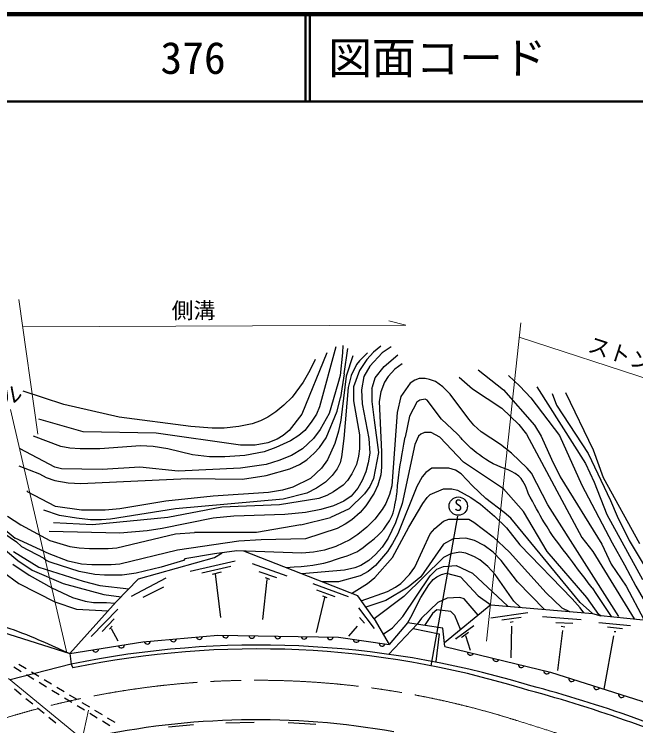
# Model space of a CAD drawing. Units: millimetres, scale not verified. Extents: x 40000 to 680000, y 20000 to 380000.
# Drawn here: x 84391 to 155610, y 298490 to 380000 of the extents above; entities that cross this region are included whole.
import ezdxf
from ezdxf.enums import TextEntityAlignment as Align

# ---------------------------------------------------------------- set-up
doc = ezdxf.new("R2010")
doc.units = ezdxf.units.MM
doc.header["$LTSCALE"] = 1000
doc.linetypes.add('CHAIN', pattern=[18.5, 12, -1.5, 3.5, -1.5])
for name, color, linetype, lineweight in [('M-BGD', 7, 'Continuous', 25), ('M-BMK', 2, 'CHAIN', 13), ('M-STR-HTXT', 7, 'Continuous', 13), ('M-STR-STRI', 7, 'Continuous', 13), ('M-TTL', 2, 'Continuous', 140), ('M-TTL-LINE', 7, 'Continuous', 50)]:
    doc.layers.add(name, color=color, linetype=linetype, lineweight=lineweight)
doc.layers.add('M-TTL-TXT', color=7, linetype='Continuous')
doc.styles.add('ＭＳ ゴシック', font='')
doc.styles.get('ＭＳ ゴシック').set_extended_font_data('MS Gothic')

msp = doc.modelspace()

# ---------------------------------------------------------------- linework, layer by layer
at = {"layer": 'M-BGD'}
for p, q in [((121227, 341898), (119364, 335040)), ((122028, 342035), (121990, 341194)), ((122186, 338814), (122616, 341718)), ((126391, 341983), (125545, 341306)), ((127577, 341898), (126561, 341221)), ((120211, 341221), (117332, 334194)), ((121990, 341194), (121735, 338596)), ((123174, 340882), (122415, 338537)), ((124867, 341221), (123936, 340290)), ((125545, 341306), (124783, 340459)), ((126561, 341221), (125121, 339697)), ((118856, 340459), (118263, 339189)), ((123936, 340290), (123597, 339866)), ((124783, 340459), (123936, 339189)), ((128847, 339951), (128000, 339358)), ((118263, 339189), (117501, 337834)), ((123597, 339866), (123005, 338596)), ((123936, 339189), (123259, 337326)), ((125121, 339697), (124444, 338512)), ((128000, 339358), (127238, 338512)), ((137567, 339274), (140446, 336988)), ((121735, 338596), (121481, 337665)), ((122186, 338814), (121776, 336091)), ((122415, 338537), (121819, 333516)), ((123005, 338596), (122666, 337242)), ((124444, 338512), (124190, 336988)), ((127238, 338512), (126815, 337834)), ((135366, 338427), (136890, 337072)), ((141039, 338596), (142309, 337411)), ((117501, 337834), (116231, 336141)), ((121481, 337665), (120465, 334278)), ((126815, 337834), (126391, 336734)), ((129778, 337750), (128677, 336226)), ((130286, 338088), (129778, 337750)), ((130794, 338258), (130286, 338088)), ((131471, 338258), (130794, 338258)), ((131979, 338173), (131471, 338258)), ((132657, 337919), (131979, 338173)), ((133503, 337326), (132657, 337919)), ((90069, 335294), (85413, 336818)), ((122666, 337242), (122158, 331400)), ((123259, 337326), (123259, 335718)), ((124190, 336988), (124275, 335379)), ((125375, 337157), (125375, 335633)), ((126391, 336734), (126222, 335633)), ((134350, 336480), (133503, 337326)), ((136890, 337072), (140277, 334871)), ((140446, 336988), (144002, 332924)), ((142309, 337411), (143579, 336056)), ((144256, 337326), (149844, 328521)), ((147558, 336649), (150732, 330104)), ((116231, 336141), (115300, 335210)), ((121396, 334532), (121776, 336091)), ((128677, 336226), (128254, 334363)), ((131471, 335887), (130879, 335802)), ((131725, 335802), (131471, 335887)), ((136467, 333601), (134350, 336480)), ((143579, 336056), (146881, 331738)), ((146034, 336564), (146542, 335210)), ((96419, 333855), (90069, 335294)), ((115300, 335210), (114369, 334448)), ((119364, 335040), (119025, 334194)), ((123259, 335718), (123936, 331823)), ((124275, 335379), (125037, 331400)), ((125375, 335633), (125629, 333516)), ((126222, 335633), (126476, 329876)), ((130540, 335548), (129693, 333940)), ((130879, 335802), (130540, 335548)), ((133334, 333601), (131725, 335802)), ((146542, 335210), (150157, 329680)), ((114369, 334448), (113437, 333855)), ((117332, 334194), (115893, 332331)), ((119025, 334194), (118433, 333262)), ((120465, 334278), (119449, 332416)), ((120126, 331484), (121396, 334532)), ((128254, 334363), (127661, 325981)), ((140277, 334871), (142224, 333008)), ((92271, 332162), (87191, 333601)), ((104632, 332754), (96419, 333855)), ((112591, 333432), (111659, 333093)), ((113437, 333855), (112591, 333432)), ((121819, 333516), (121565, 332246)), ((125629, 333516), (126137, 329791)), ((129693, 333940), (129185, 331569)), ((135197, 331908), (133334, 333601)), ((137059, 332924), (136467, 333601)), ((107087, 332585), (104632, 332754)), ((108442, 332585), (107087, 332585)), ((110135, 332754), (108442, 332585)), ((111659, 333093), (110135, 332754)), ((118433, 333262), (117671, 332331)), ((137906, 332162), (137059, 332924)), ((142224, 333008), (143071, 331908)), ((144002, 332924), (144764, 331654)), ((100653, 331992), (92271, 332162)), ((110305, 330638), (100653, 331992)), ((115893, 332331), (115215, 331738)), ((117671, 332331), (116993, 331738)), ((119449, 332416), (118687, 331400)), ((121565, 332246), (121142, 330807)), ((123936, 331823), (123936, 330214)), ((130963, 331908), (130709, 331654)), ((131387, 332077), (130963, 331908)), ((132149, 332077), (131387, 332077)), ((133165, 331569), (132149, 332077)), ((140107, 330722), (137906, 332162)), ((143071, 331908), (149421, 320054)), ((89731, 330468), (86598, 331654)), ((114538, 331315), (113437, 330892)), ((116062, 331146), (114369, 330384)), ((115215, 331738), (114538, 331315)), ((116993, 331738), (116062, 331146)), ((118687, 331400), (117417, 330214)), ((119364, 330384), (120126, 331484)), ((122158, 331400), (121904, 329283)), ((125037, 331400), (125121, 329706)), ((130709, 331654), (130286, 330722)), ((135874, 328690), (133165, 331569)), ((144764, 331654), (145949, 329029)), ((146881, 331738), (149421, 326066)), ((89053, 328098), (85074, 330214)), ((90747, 330299), (89731, 330468)), ((91932, 330214), (90747, 330299)), ((94218, 330214), (91932, 330214)), ((98875, 330553), (94218, 330214)), ((100314, 330468), (98875, 330553)), ((102007, 330214), (100314, 330468)), ((104801, 329537), (102007, 330214)), ((111998, 330638), (110305, 330638)), ((113437, 330892), (111998, 330638)), ((114369, 330384), (113014, 329876)), ((117417, 330214), (116147, 329452)), ((118771, 329706), (119364, 330384)), ((121142, 330807), (120295, 328944)), ((123936, 330214), (123851, 329368)), ((130286, 330722), (128847, 323949)), ((141377, 329706), (140107, 330722)), ((106749, 329283), (104801, 329537)), ((110813, 329452), (108527, 329283)), ((113014, 329876), (110813, 329452)), ((116147, 329452), (114707, 328860)), ((117925, 328944), (118771, 329706)), ((123851, 329368), (123597, 328436)), ((125121, 329706), (124952, 328606)), ((126137, 329791), (125545, 326828)), ((126476, 329876), (126476, 328098)), ((143155, 328013), (141377, 329706)), ((150157, 329680), (152723, 324288)), ((150732, 330104), (151876, 326912)), ((108527, 329283), (106749, 329283)), ((114707, 328860), (113268, 328436)), ((117078, 328436), (117925, 328944)), ((120295, 328944), (119618, 328013)), ((121735, 328606), (121396, 327928)), ((121904, 329283), (121735, 328606)), ((124952, 328606), (124698, 327590)), ((140446, 325642), (135874, 328690)), ((145949, 329029), (146965, 326997)), ((149844, 328521), (150860, 326404)), ((84905, 328267), (87275, 327336)), ((89815, 327928), (89053, 328098)), ((94472, 327844), (89815, 327928)), ((98790, 328098), (94472, 327844)), ((103193, 327674), (98790, 328098)), ((110305, 328013), (103193, 327674)), ((113268, 328436), (110305, 328013)), ((113268, 327166), (115977, 327928)), ((115977, 327928), (117078, 328436)), ((119618, 328013), (118348, 326828)), ((121396, 327928), (120803, 327166)), ((123597, 328436), (123089, 327336)), ((126476, 328098), (126391, 327251)), ((132233, 328013), (131556, 327505)), ((134181, 328013), (132233, 328013)), ((134943, 327759), (134181, 328013)), ((135620, 327336), (134943, 327759)), ((143663, 327420), (143155, 328013)), ((87275, 327336), (88037, 326912)), ((88037, 326912), (89053, 326574)), ((110559, 326743), (113268, 327166)), ((120803, 327166), (120041, 326404)), ((123089, 327336), (122581, 326574)), ((124698, 327590), (124275, 326574)), ((126391, 327251), (126053, 326066)), ((131133, 326997), (130540, 325896)), ((131556, 327505), (131133, 326997)), ((136890, 325981), (135620, 327336)), ((145526, 323780), (143663, 327420)), ((146965, 326997), (151707, 319292)), ((151876, 326912), (156025, 319377)), ((89053, 326574), (90577, 326320)), ((90577, 326320), (92017, 326235)), ((92017, 326235), (104293, 326828)), ((104293, 326828), (110559, 326743)), ((118348, 326828), (116316, 325812)), ((120041, 326404), (119025, 325727)), ((122073, 326066), (120973, 325304)), ((122581, 326574), (122073, 326066)), ((124275, 326574), (123767, 325727)), ((125545, 326828), (125121, 325896)), ((126053, 326066), (125629, 325134)), ((149421, 326066), (152892, 319462)), ((150860, 326404), (152299, 322679)), ((85921, 325304), (85921, 325388)), ((89138, 323610), (85921, 325304)), ((115131, 325473), (113522, 325219)), ((116316, 325812), (115131, 325473)), ((119025, 325727), (117925, 325134)), ((120973, 325304), (120211, 324880)), ((123767, 325727), (123005, 324796)), ((125121, 325896), (124529, 325050)), ((127661, 325981), (127407, 324965)), ((130540, 325896), (128339, 320478)), ((132064, 324965), (133588, 325642)), ((133588, 325642), (134519, 325642)), ((134519, 325642), (135197, 325473)), ((135197, 325473), (136721, 324626)), ((138414, 324542), (136890, 325981)), ((142732, 323018), (140446, 325642)), ((107172, 324796), (101753, 324203)), ((115215, 324457), (102854, 323356)), ((113522, 325219), (107172, 324796)), ((119279, 324542), (114792, 323780)), ((117925, 325134), (115215, 324457)), ((120211, 324880), (119279, 324542)), ((123005, 324796), (122158, 324203)), ((124529, 325050), (122751, 323356)), ((125629, 325134), (124698, 323695)), ((127407, 324965), (126984, 323949)), ((131217, 323949), (131725, 324626)), ((131725, 324626), (132064, 324965)), ((136721, 324626), (137821, 323864)), ((140531, 322933), (138414, 324542)), ((92101, 323187), (89138, 323610)), ((101753, 324203), (96504, 323356)), ((114792, 323780), (108188, 323526)), ((120973, 323695), (119533, 323272)), ((122158, 324203), (120973, 323695)), ((124698, 323695), (124021, 322933)), ((126984, 323949), (126561, 323272)), ((128847, 323949), (128085, 321748)), ((129609, 321240), (131217, 323949)), ((137821, 323864), (139430, 322510)), ((153654, 310995), (145526, 323780)), ((152723, 324288), (153485, 322510)), ((89561, 322594), (87783, 323187)), ((94811, 323187), (92101, 323187)), ((96504, 323356), (94811, 323187)), ((102854, 323356), (95403, 322171)), ((108188, 323526), (102007, 322340)), ((117755, 322933), (115385, 322679)), ((119533, 323272), (117755, 322933)), ((122751, 323356), (120634, 322340)), ((124021, 322933), (123089, 322086)), ((126561, 323272), (125714, 322171)), ((141293, 322256), (140531, 322933)), ((145441, 318446), (142732, 323018)), ((81941, 322086), (84481, 319970)), ((83635, 322510), (85159, 321494)), ((91509, 322256), (89561, 322594)), ((93117, 322086), (91509, 322256)), ((94387, 322086), (93117, 322086)), ((102007, 322340), (93371, 321494)), ((95403, 322171), (94387, 322086)), ((107172, 322256), (101330, 321070)), ((109543, 322510), (107172, 322256)), ((115385, 322679), (109543, 322510)), ((117247, 321494), (120634, 322340)), ((123089, 322086), (122327, 321578)), ((125714, 322171), (124783, 321240)), ((135198, 322510), (132141, 305369)), ((133588, 321917), (134181, 322171)), ((134181, 322171), (136467, 322171)), ((136467, 322171), (137059, 321832)), ((139430, 322510), (140785, 321155)), ((149251, 312604), (141293, 322256)), ((152299, 322679), (156363, 315228)), ((153485, 322510), (154839, 319716)), ((81349, 321832), (84651, 319546)), ((85159, 321494), (88461, 319716)), ((93371, 321494), (88884, 321748)), ((117247, 321494), (112167, 320647)), ((122327, 321578), (121396, 321070)), ((124783, 321240), (123767, 320393)), ((128085, 321748), (127238, 319970)), ((127746, 317768), (129609, 321240)), ((132572, 321070), (133588, 321917)), ((137059, 321832), (139261, 320139)), ((140785, 321155), (142309, 319208)), ((96504, 320562), (88376, 320732)), ((96165, 318869), (102854, 320478)), ((99637, 320816), (96504, 320562)), ((101330, 321070), (99637, 320816)), ((102854, 320478), (105055, 320647)), ((112167, 320647), (105055, 320647)), ((121396, 321070), (117755, 319885)), ((123767, 320393), (122835, 319800)), ((128339, 320478), (127746, 319377)), ((130286, 316668), (132064, 320478)), ((132064, 320478), (132572, 321070)), ((88376, 318192), (84481, 319970)), ((84651, 319546), (85243, 319038)), ((88461, 319716), (90747, 319038)), ((110135, 319631), (103108, 318615)), ((112675, 319800), (110135, 319631)), ((117755, 319885), (112675, 319800)), ((122835, 319800), (121227, 319038)), ((127238, 319970), (126561, 318954)), ((134689, 319885), (133588, 319292)), ((136128, 319970), (134689, 319885)), ((137144, 319716), (136128, 319970)), ((138245, 319123), (137144, 319716)), ((139261, 320139), (141123, 318361)), ((149421, 320054), (150691, 318446)), ((154839, 319716), (157041, 316075)), ((85243, 319038), (87783, 317684)), ((90747, 319038), (91847, 318869)), ((91847, 318869), (93033, 318784)), ((93033, 318784), (95149, 318784)), ((95149, 318784), (96165, 318869)), ((121227, 319038), (119957, 318615)), ((126561, 318954), (125799, 318107)), ((127746, 319377), (127153, 318446)), ((133588, 319292), (130963, 315567)), ((139261, 318361), (138245, 319123)), ((142309, 319208), (148320, 313027)), ((151707, 319292), (152807, 317006)), ((152892, 319462), (154331, 316922)), ((83381, 318615), (84820, 317430)), ((84312, 318446), (87191, 316668)), ((90577, 317345), (88376, 318192)), ((103108, 318615), (96504, 317006)), ((107341, 318192), (103955, 317599)), ((109881, 318530), (107341, 318192)), ((107341, 317768), (108209, 318307)), ((117332, 318276), (109881, 318530)), ((123767, 313366), (110716, 318502)), ((118687, 318361), (117332, 318276)), ((119957, 318615), (118687, 318361)), ((125799, 318107), (125037, 317430)), ((127153, 318446), (125799, 316837)), ((134435, 318192), (133588, 317768)), ((135451, 318361), (134435, 318192)), ((136128, 318276), (135451, 318361)), ((137144, 317853), (136128, 318276)), ((140192, 317430), (139261, 318361)), ((141123, 318361), (145357, 313704)), ((150013, 313196), (145441, 318446)), ((150691, 318446), (155432, 310741)), ((84820, 317430), (86429, 316329)), ((87783, 317684), (88083, 317440)), ((88392, 317277), (88083, 317440)), ((88630, 317176), (88392, 317277)), ((91847, 316160), (88630, 317176)), ((92101, 317006), (90577, 317345)), ((98621, 315313), (107341, 317768)), ((103785, 317430), (101245, 316668)), ((103955, 317599), (103785, 317430)), ((109712, 317345), (104547, 316160)), ((111659, 317091), (115639, 315652)), ((125037, 317430), (124105, 316837)), ((125714, 315482), (127746, 317768)), ((133588, 317768), (129016, 313281)), ((137737, 317514), (137144, 317853)), ((138668, 316752), (137737, 317514)), ((142055, 314974), (140192, 317430)), ((84227, 317006), (86090, 315736)), ((86429, 316329), (89985, 314805)), ((87191, 316668), (92271, 315059)), ((93287, 316922), (92101, 317006)), ((95488, 316922), (93287, 316922)), ((96504, 317006), (95488, 316922)), ((101245, 316668), (98367, 315990)), ((109204, 316752), (105902, 315990)), ((122243, 316329), (117329, 315899)), ((123428, 316583), (122243, 316329)), ((124105, 316837), (123428, 316583)), ((125799, 316837), (124952, 316160)), ((129693, 315821), (130286, 316668)), ((132064, 315652), (132826, 316414)), ((132826, 316414), (133588, 316752)), ((133588, 316752), (135027, 316837)), ((135027, 316837), (136890, 315990)), ((139515, 315821), (138668, 316752)), ((152807, 317006), (154501, 314466)), ((154331, 316922), (155601, 314466)), ((83042, 316160), (84905, 314805)), ((86090, 315736), (88715, 314297)), ((93625, 315821), (91847, 316160)), ((94726, 315736), (93625, 315821)), ((96758, 315736), (94726, 315736)), ((98367, 315990), (96758, 315736)), ((108103, 316075), (107087, 315821)), ((107426, 315906), (108019, 310910)), ((112421, 316160), (114453, 315482)), ((124021, 315652), (121565, 314974)), ((124952, 316160), (124021, 315652)), ((124867, 314805), (125714, 315482)), ((128677, 314805), (129693, 315821)), ((128931, 310995), (132064, 315652)), ((130963, 315567), (129524, 314382)), ((132403, 315228), (132826, 315567)), ((132826, 315567), (133334, 315821)), ((133334, 315821), (133927, 315990)), ((133927, 315990), (135535, 315567)), ((135535, 315567), (137567, 313366)), ((136890, 315990), (140938, 312182)), ((141631, 312773), (139515, 315821)), ((84905, 314805), (89053, 312688)), ((89985, 314805), (94641, 313535)), ((92271, 315059), (94218, 314551)), ((96081, 312688), (98621, 315313)), ((101753, 315398), (97774, 313281)), ((113353, 315228), (112845, 310656)), ((113691, 315228), (113164, 315430)), ((118602, 314805), (122666, 313281)), ((121565, 314974), (119679, 314974)), ((123018, 313660), (124867, 314805)), ((128085, 314382), (128677, 314805)), ((130963, 313196), (131895, 314636)), ((131895, 314636), (132403, 315228)), ((145159, 311815), (142055, 314974)), ((88715, 314297), (91085, 313196)), ((94218, 314551), (97536, 314192)), ((101499, 314382), (99129, 313196)), ((119025, 314043), (121142, 313281)), ((124157, 312816), (127153, 313874)), ((129524, 314382), (126984, 312858)), ((127153, 313874), (128085, 314382)), ((150606, 314297), (151114, 313535)), ((154501, 314466), (156533, 310656)), ((155601, 314466), (157295, 311588)), ((91085, 313196), (92525, 312773)), ((94641, 313535), (96647, 313273)), ((119957, 313196), (118974, 309189)), ((119703, 313366), (120228, 313200)), ((125629, 310741), (123767, 313366)), ((129016, 313281), (125629, 310741)), ((129947, 311164), (130963, 313196)), ((134011, 313112), (132911, 312604)), ((135451, 313196), (134011, 313112)), ((135959, 313027), (135451, 313196)), ((137567, 311164), (135959, 313027)), ((137567, 313366), (139007, 312350)), ((145357, 313704), (147135, 312011)), ((148320, 313027), (149228, 311982)), ((151368, 311249), (150013, 313196)), ((151114, 313535), (152807, 310995)), ((89053, 312688), (91509, 311842)), ((96081, 312688), (90747, 306762)), ((92525, 312773), (93456, 312604)), ((93456, 312604), (94980, 312604)), ((94980, 312604), (95937, 312528)), ((126984, 312858), (124691, 312064)), ((132911, 312604), (131048, 310826)), ((139007, 312350), (133693, 307982)), ((139007, 312350), (150691, 311334)), ((142408, 312054), (141631, 312773)), ((149251, 312604), (150669, 311336)), ((91509, 311842), (95169, 311675)), ((96250, 311842), (93202, 308709)), ((123851, 312011), (125629, 309640)), ((132826, 311757), (132318, 311334)), ((134435, 311588), (132826, 311757)), ((134858, 311164), (134435, 311588)), ((143240, 311418), (139007, 310826)), ((147135, 312011), (148023, 311566)), ((149675, 311418), (149228, 311982)), ((95827, 310741), (94472, 309302)), ((123936, 310910), (124529, 310233)), ((125629, 310741), (127366, 307785)), ((127746, 309725), (128931, 310995)), ((129947, 311164), (129444, 310299)), ((131048, 310826), (130565, 310122)), ((132318, 311334), (131383, 309993)), ((134858, 311164), (135508, 309474)), ((142478, 310910), (140277, 310572)), ((144933, 310995), (149336, 310656)), ((150669, 311336), (151622, 311080)), ((151622, 311080), (151368, 311249)), ((157549, 310487), (151622, 311080)), ((95319, 309556), (95599, 309899)), ((123682, 309894), (122679, 308758)), ((130565, 310122), (127331, 306673)), ((141547, 310402), (141208, 310318)), ((141377, 309894), (141293, 306254)), ((146457, 310318), (148405, 310233)), ((147050, 309894), (147473, 309810)), ((151368, 310318), (155009, 309979)), ((152384, 309810), (154077, 309640)), ((95488, 309640), (96250, 308201)), ((126666, 308977), (127746, 309725)), ((147219, 309386), (146627, 304814)), ((153146, 309302), (153315, 309302)), ((136094, 308819), (136648, 307150)), ((153061, 308794), (151961, 302698)), ((90921, 305552), (83929, 303744)), ((85196, 304677), (84342, 305196)), ((85763, 304998), (84907, 305515)), ((86649, 303793), (85794, 304313)), ((87218, 304119), (86362, 304636)), ((88101, 302910), (87247, 303430)), ((88673, 303241), (87817, 303758)), ((84424, 302706), (85197, 302072)), ((89554, 302026), (88699, 302546)), ((90129, 302362), (89273, 302879)), ((85739, 301629), (86512, 300995)), ((91006, 301143), (90152, 301663)), ((91584, 301484), (90728, 302000)), ((92458, 300259), (91604, 300779)), ((93039, 300605), (92183, 301122)), ((87053, 300551), (87827, 299917)), ((94495, 299726), (93639, 300243)), ((88368, 299473), (89142, 298839)), ((93911, 299376), (93056, 299896)), ((95950, 298848), (95094, 299364)), ((95363, 298493), (94509, 299012)), ((102063, 298371), (104946, 298652)), ((108635, 298830), (111877, 298900)), ((115798, 298863), (118955, 298679))]:
    msp.add_line(p, q, dxfattribs=at)
for points in [[(125375, 337157), (125435, 337333), (125731, 338355), (126791, 339664), (128349, 340973)], [(70779, 307733), (77572, 310914), (90747, 306762)], [(133742, 307588), (133486, 309661), (129444, 310299), (127366, 307785)], [(134985, 308417), (135074, 308507), (137062, 309984)], [(130101, 309626), (133100, 309023), (132689, 305870)], [(135629, 308602), (135711, 308666), (136431, 309201)], [(90747, 306762), (99127, 308100), (107737, 308873), (121539, 308648), (127366, 307785)], [(133742, 307588), (145845, 304632), (156293, 301294), (164758, 297763), (181070, 290510)], [(90747, 306762), (90921, 305552), (91093, 305108)]]:
    msp.add_lwpolyline(points, dxfattribs=at)
msp.add_circle((135266, 323648), 1050, dxfattribs=at)
for centre, radius, start, end in [((99634, 308199), 354, 193.93379, 356.33897), ((102622, 308468), 354, 193.93379, 356.33897), ((105610, 308737), 354, 193.93379, 356.33897), ((108607, 308913), 354, 187.86041, 350.26559), ((111606, 308864), 354, 187.86041, 350.26559), ((114606, 308815), 354, 187.86041, 350.26559), ((117605, 308766), 354, 187.86041, 350.26559), ((120605, 308717), 354, 187.86041, 350.26559), ((123590, 308399), 354, 180.37981, 342.78498), ((112355, 201256), 106475, 73.36933, 101.61295), ((96663, 307761), 354, 197.86799, 0.27317), ((126557, 307960), 354, 180.37981, 342.78498), ((112264, 203627), 103666, 72.96747, 101.78395), ((93701, 307288), 354, 197.86799, 0.27317), ((136669, 306929), 354, 175.07288, 337.47806), ((139583, 306217), 354, 175.07288, 337.47806), ((142497, 305505), 354, 175.07288, 337.47806), ((145412, 304793), 354, 175.07288, 337.47806), ((103058, 151560), 156844, 66.25217, 75.31146), ((148282, 303910), 354, 171.08162, 333.4868), ((99464, 141994), 166446, 66.47586, 74.96939), ((151140, 302997), 354, 171.08162, 333.4868), ((153997, 302084), 354, 171.08162, 333.4868), ((112189, 209330), 89846, 79.92872, 102.31059)]:
    msp.add_arc(centre, radius, start, end, dxfattribs=at)
for points, knots in [([(150606, 314297), (149337, 315951), (149009, 316378), (148008, 317728), (146992, 319097), (146356, 319820), (145444, 321260), (144620, 322560), (144259, 323349), (143509, 324694), (142994, 325617), (142994, 326363), (142203, 327064), (141096, 328044), (140055, 327949), (138817, 328757), (137668, 329507), (137009, 329943), (136060, 330934), (135708, 331301), (135569, 331436), (135197, 331908)], [0, 0, 0, 0, 1, 1, 1, 2, 2, 2, 3, 3, 3, 4, 4, 4, 5, 5, 5, 6, 6, 6, 7, 7, 7, 7]), ([(115539, 316604), (118178, 316829), (119158, 316804), (121315, 317565), (122549, 318000), (123342, 318121), (124378, 318919), (125698, 319935), (126524, 320520), (127378, 321951), (127910, 322844), (127950, 323478), (128151, 324498), (128309, 325294), (128279, 325757), (128377, 326562), (128616, 328529), (128758, 329173), (129185, 331569)], [0, 0, 0, 0, 1, 1, 1, 2, 2, 2, 3, 3, 3, 4, 4, 4, 5, 5, 5, 6, 6, 6, 6]), ([(66015, 310039), (67626, 310488), (68099, 310611), (69457, 310877), (71016, 311182), (71903, 311311), (73487, 311425), (75108, 311541), (76042, 311753), (77647, 311500), (79447, 311217), (80396, 310774), (82133, 310225), (85591, 309132), (86740, 308532), (90747, 306762)], [0, 0, 0, 0, 1, 1, 1, 2, 2, 2, 3, 3, 3, 4, 4, 4, 5, 5, 5, 5])]:
    msp.add_open_spline(points, degree=3, knots=knots, dxfattribs=at)
at = {"layer": 'M-BMK'}
for centre, radius, start, end in [((112213, 205389), 98314, 72.41898, 113.77131), ((61176, 35971), 275246, 67.00745, 72.94352)]:
    msp.add_arc(centre, radius, start, end, dxfattribs=at)
at = {"layer": 'M-STR-HTXT'}
for p, q in [((84905, 347317), (87106, 331908)), ((129266, 344385), (127332, 344895)), ((85350, 344197), (129266, 344385)), ((138514, 308164), (142434, 344633)), ((184249, 329289), (142261, 343025)), ((83947, 334734), (90396, 306984)), ((92883, 300287), (83364, 255335))]:
    msp.add_line(p, q, dxfattribs=at)
at = {"layer": 'M-STR-STRI'}
msp.add_line((92287, 296887), (83737, 303902), dxfattribs=at)
at = {"layer": 'M-TTL'}
msp.add_line((680000, 380000), (40000, 380000), dxfattribs=at)
at = {"layer": 'M-TTL-LINE'}
for p, q in [((117750, 380000), (117750, 370000)), ((118250, 380000), (118250, 370000)), ((40000, 370000), (680000, 370000))]:
    msp.add_line(p, q, dxfattribs=at)

# ---------------------------------------------------------------- texts
at = {"layer": 'M-BGD', "style": 'ＭＳ ゴシック'}
msp.add_text('S', height=1320, dxfattribs=at).set_placement((134816, 322708), align=Align.BOTTOM_LEFT)
at = {"layer": 'M-STR-HTXT', "style": 'ＭＳ ゴシック'}
msp.add_text('側溝', height=1833, dxfattribs=at).set_placement((102431, 344598), align=Align.BOTTOM_LEFT)
for s, rotation, p in [('ストンガード', 341.885, (149803, 340872)), ('ガードレール', 10.76, (70838, 332380))]:
    msp.add_text(s, height=1833, rotation=rotation, dxfattribs=at).set_placement(p, align=Align.BOTTOM_LEFT)
at = {"layer": 'M-TTL-TXT', "style": 'ＭＳ ゴシック'}
for s, p in [('376', (101142, 375000)), ('図面コード', (120380, 375000))]:
    msp.add_text(s, height=3666, dxfattribs=at).set_placement(p, align=Align.MIDDLE_LEFT)

doc.saveas('drawing.dxf')
